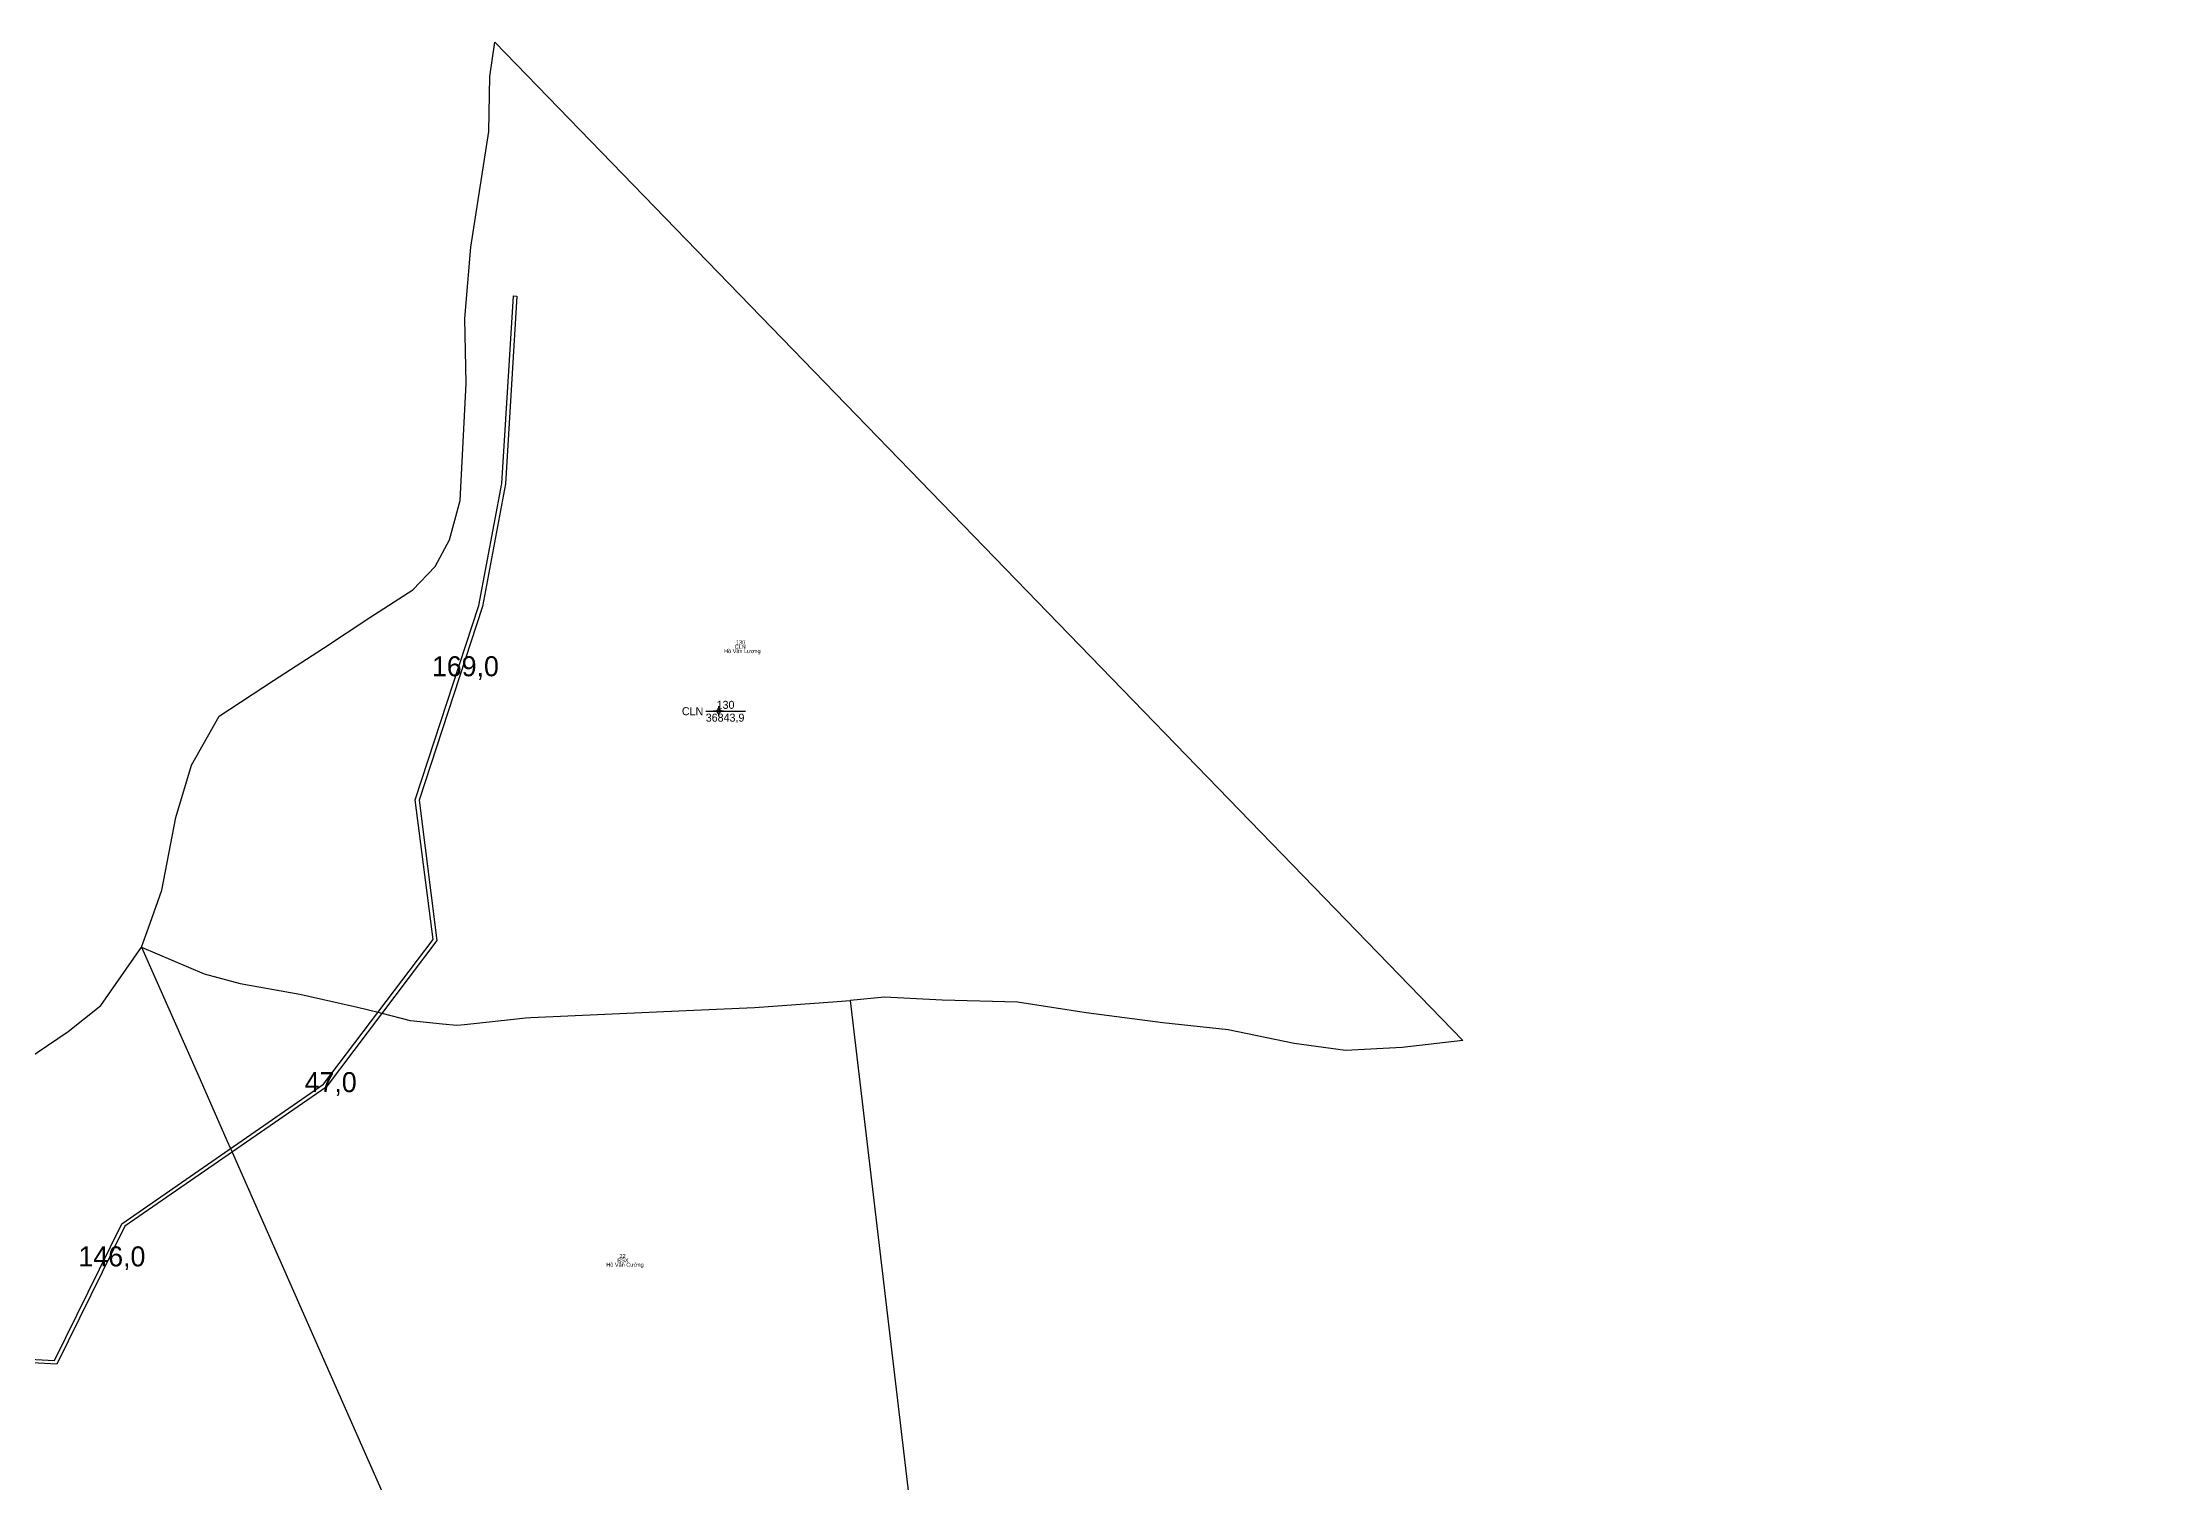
# Model space of a CAD drawing. Extents: x 550269 to 552515, y 1824424 to 1825726.
# Drawn here: x 551987 to 552515, y 1825366 to 1825726 of the extents above; entities that cross this region are included whole.
import ezdxf

# ---------------------------------------------------------------- set-up
doc = ezdxf.new("R2010")
doc.units = 0
for name, color, linetype in [('Level 10', 7, 'Continuous'), ('Level 11', 7, 'Continuous'), ('Level 13', 7, 'Continuous'), ('Level 15', 7, 'Continuous'), ('Level 2', 7, 'Continuous'), ('Level 30', 7, 'Continuous'), ('Level 4', 7, 'Continuous'), ('Level 5', 7, 'Continuous')]:
    doc.layers.add(name, color=color, linetype=linetype)

msp = doc.modelspace()

# ---------------------------------------------------------------- linework, layer by layer
at = {"layer": 'Level 10'}
for points in [[(552011.48, 1825499.45), (552013.62, 1825505.45), (552016.54, 1825513.65), (552020.03, 1825531.84), (552023.97, 1825544.94), (552030.92, 1825557.13), (552044.51, 1825566.04), (552056.94, 1825574.13), (552068.57, 1825581.84), (552079.32, 1825588.76), (552084.92, 1825594.54), (552088.48, 1825601.2), (552091.11, 1825611.09), (552092.65, 1825640.33), (552092.34, 1825656.56), (552093.79, 1825674.38), (552098.3, 1825703.25), (552098.54, 1825717.04), (552099.82, 1825725.59), (552341.75, 1825476.08), (552326.57, 1825474.35), (552312.48, 1825473.59), (552299.63, 1825475.32), (552283.11, 1825478.73), (552266.79, 1825480.49), (552247.59, 1825483.04), (552230.47, 1825485.68), (552211.64, 1825486.18), (552197.24, 1825486.91), (552188.59, 1825486.11)], [(551885.83, 1825440.42), (551898.08, 1825446.4), (551908.75, 1825451.64), (551923.41, 1825458.45), (551936.6, 1825464.67), (551940.52, 1825465.56), (551948.8, 1825467.45), (551960.91, 1825466.04), (551971.04, 1825466.22), (551980.25, 1825469.63), (551993.16, 1825478.33), (552001.32, 1825484.81), (552011.48, 1825499.45)], [(552011.48, 1825499.45), (552026.12, 1825466.32), (552032.83, 1825451.13), (552033.75, 1825449.06), (552034.02, 1825448.45), (552034.13, 1825448.21), (552057.34, 1825395.68), (552083.01, 1825337.59), (552231.17, 1825002.32)], [(552011.48, 1825499.45), (552027.11, 1825492.76), (552027.15, 1825492.75), (552036.14, 1825490.31), (552051.04, 1825487.69), (552059.52, 1825485.79), (552065.45, 1825484.46), (552070.61, 1825483.16), (552071.21, 1825483.01), (552071.58, 1825482.91), (552078.66, 1825481.13), (552078.76, 1825481.1), (552086.75, 1825480.28), (552090.29, 1825479.91), (552092.23, 1825480.12), (552103.7, 1825481.33), (552107.44, 1825481.73), (552108.84, 1825481.88), (552147.61, 1825483.58), (552164.73, 1825484.33), (552184.31, 1825485.72), (552188.59, 1825486.11)], [(552188.59, 1825486.11), (552203.75, 1825357.99), (552213.59, 1825301.83), (552234.78, 1825257.99), (552264.46, 1825222.64), (552285.65, 1825207.08), (552302.61, 1825204.25), (552360.54, 1825198.6), (552422.72, 1825197.19), (552514.97, 1825186.94), (552461.21, 1825151.07), (552396.1, 1825101.68), (552344.92, 1825063.27), (552319.33, 1825043.26), (552289.75, 1825025.65), (552265.76, 1825015.25), (552231.17, 1825002.32)]]:
    msp.add_lwpolyline(points, dxfattribs=at)
at = {"layer": 'Level 11'}
for p, q in [((552155.74, 1825559.64), (552155.74, 1825559.01)), ((552155.12, 1825558.39), (552154.49, 1825558.39)), ((552155.74, 1825559.01), (552155.12, 1825558.39)), ((552155.12, 1825558.39), (552155.74, 1825557.76)), ((552156.37, 1825558.39), (552155.74, 1825559.01)), ((552155.74, 1825557.76), (552156.37, 1825558.39)), ((552155.74, 1825557.76), (552155.74, 1825557.14)), ((552156.99, 1825558.39), (552156.37, 1825558.39))]:
    msp.add_line(p, q, dxfattribs=at)
msp.add_circle((552155.74, 1825558.39), 0.15, dxfattribs=at)
at = {"layer": 'Level 13'}
msp.add_line((552152.52, 1825558.39), (552162.49, 1825558.39), dxfattribs=at)
at = {"layer": 'Level 30'}
for points in [[(551674.92, 1824970.27), (551688.92, 1825009.32), (551705.19, 1825075.99), (551700.8, 1825104.99), (551702.09, 1825156.53), (551770.71, 1825262.97), (551906.28, 1825400.61), (551989.76, 1825396.14), (552006.59, 1825430.28), (552057, 1825465.14), (552084.38, 1825501.37), (552079.91, 1825536.28), (552095.84, 1825584.82), (552101.58, 1825615.35), (552104.48, 1825662.2), (552105.31, 1825662.15)], [(552105.31, 1825662.15), (552102.49, 1825615.24), (552096.73, 1825584.59), (552080.85, 1825536.19), (552085.33, 1825501.12), (552057.64, 1825464.47), (552007.31, 1825429.66), (551990.31, 1825395.19), (551906.65, 1825399.68), (551771.43, 1825262.39), (551703, 1825156.25), (551701.72, 1825105.05), (551706.12, 1825075.94), (551689.8, 1825009.05), (551675.88, 1824970.24)]]:
    msp.add_lwpolyline(points, dxfattribs=at)

# ---------------------------------------------------------------- texts
at = {"layer": 'Level 13'}
msp.add_text('130', height=2, dxfattribs=at).set_placement((552155.24, 1825558.99))
at = {"layer": 'Level 15'}
for s, p in [('130', (552160.05, 1825575.11)), ('Hồ Văn Lương', (552157.11, 1825572.91)), ('CLN', (552159.75, 1825574.01)), ('22', (552130.96, 1825421.75)), ('Hồ Văn Cường', (552127.67, 1825419.55)), ('RSX', (552130.39, 1825420.65))]:
    msp.add_text(s, height=1, dxfattribs=at).set_placement(p)
at = {"layer": 'Level 2'}
msp.add_text('CLN', height=2, dxfattribs=at).set_placement((552146.56, 1825557.39))
at = {"layer": 'Level 4'}
msp.add_text('36843,9', height=2, dxfattribs=at).set_placement((552152.52, 1825555.79))
at = {"layer": 'Level 5'}
for s, p in [('169,0', (552084.08, 1825567.13)), ('47,0', (552052.26, 1825463.18)), ('146,0', (551995.72, 1825419.63))]:
    msp.add_text(s, height=5, dxfattribs=at).set_placement(p)

doc.saveas('drawing.dxf')
